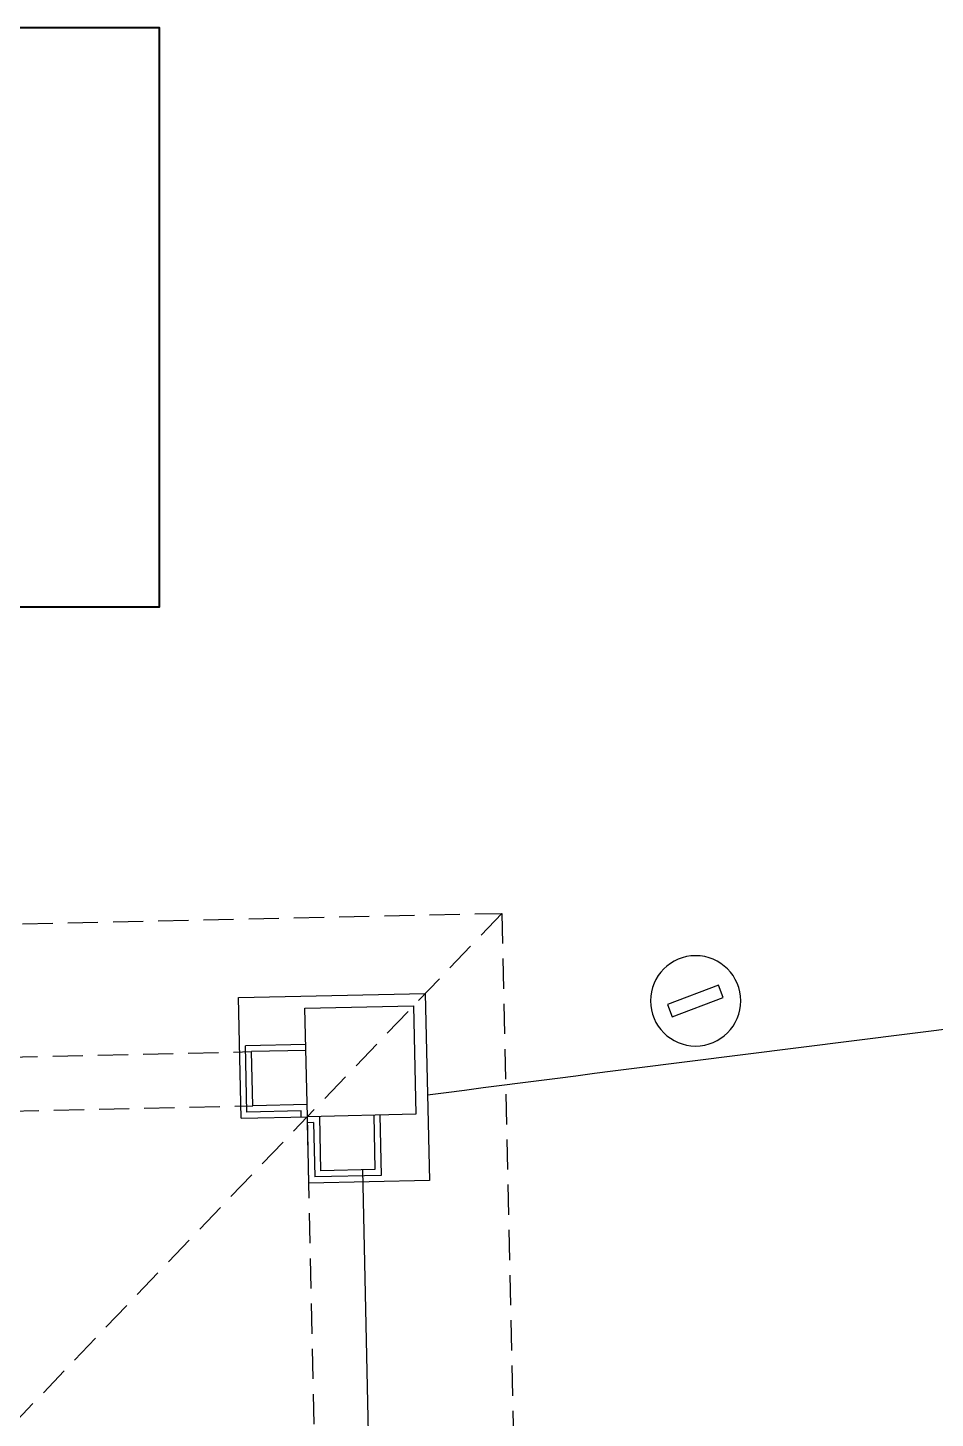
# Model space of a CAD drawing. Extents: x 2080 to 102399, y 2071 to 93424.
# Drawn here: x 87206.1 to 87356.6, y 80844.8 to 81075.3 of the extents above; entities that cross this region are included whole.
import ezdxf

# ---------------------------------------------------------------- set-up
doc = ezdxf.new("R2010")
doc.units = 0
doc.header["$LTSCALE"] = 20
doc.header["$MEASUREMENT"] = 0
doc.linetypes.add('HIDDEN', pattern=[0.375, 0.25, -0.125])
doc.layers.add('BUILDING', color=4, linetype='Continuous', lineweight=40)
for name, color, linetype in [('ELEC', 11, 'Continuous'), ('road', 2, 'Continuous'), ('Roof lilne', 31, 'Continuous'), ('wall', 13, 'Continuous')]:
    doc.layers.add(name, color=color, linetype=linetype)

# ---------------------------------------------------------------- blocks, each defined once
blk = doc.blocks.new('A$C16A84746')
at = {"layer": 'ELEC'}
blk.add_lwpolyline([(14.9, 44.1), (61.5, 44.1), (61.5, 32.9), (14.9, 32.9)], close=True, dxfattribs=at)
blk.add_circle((38.5, 38.5), 38.5, dxfattribs=at)
blk = doc.blocks.new('A$C698135FB')
for p, q in [((67, 146), (98, 146)), ((67, 126), (67, 146)), ((98, 146), (98, 115)), ((68, 127), (68, 138)), ((78, 138), (68, 138)), ((77, 127), (68, 127)), ((77, 126), (77, 127)), ((67, 126), (78, 126)), ((78, 115), (78, 126)), ((79, 125), (78, 125)), ((79, 125), (79, 116)), ((90, 126), (90, 116)), ((90, 116), (79, 116)), ((87, -30), (87, 117)), ((98, 115), (78, 115))]:
    blk.add_line(p, q)
at = {"linetype": 'HIDDEN'}
for p, q in [((-69, 137), (69, 137)), ((-69, 128), (69, 128)), ((78, -30), (78, 126))]:
    blk.add_line(p, q, dxfattribs=at)
at = {"layer": 'Roof lilne', "linetype": 'HIDDEN'}
for p, q in [((-111, 159), (111, 159)), ((111, 159), (0, 48)), ((111, 159), (111, -159))]:
    blk.add_line(p, q, dxfattribs=at)
at = {"layer": 'wall', "lineweight": 25}
for p, q in [((78, 144), (96, 144)), ((78, 126), (78, 144)), ((96, 144), (96, 126)), ((69, 128), (69, 137)), ((78, 137), (69, 137)), ((78, 128), (69, 128)), ((96, 126), (78, 126)), ((80, 126), (80, 117)), ((89, 126), (89, 117)), ((89, 117), (80, 117))]:
    blk.add_line(p, q, dxfattribs=at)

msp = doc.modelspace()

# ---------------------------------------------------------------- linework, layer by layer
at = {"layer": 'BUILDING', "linetype": 'Continuous', "ltscale": 0.5}
msp.add_lwpolyline([(87131.932, 80979.321), (87227.932, 80979.321), (87227.932, 81075.321), (87131.932, 81075.321)], close=True, dxfattribs=at)
at = {"layer": 'road', "ltscale": 0.5}
msp.add_arc((89133.845, 66566.496), 14452.216, 96.6135385, 97.4003353, dxfattribs=at)

# ---------------------------------------------------------------- block references
at = {"ltscale": 0.5, "rotation": 1.268384245467858}
msp.add_blockref('A$C698135FB', (87177.262, 80767.061), dxfattribs=at)
at = {"layer": 'ELEC', "linetype": 'Continuous', "ltscale": 0.5, "xscale": -0.1944000000041392, "yscale": 0.1944000000075903, "zscale": 0.1944, "rotation": 200.7708789352497}
msp.add_blockref('A$C16A84746', (87307.18, 80918.309), dxfattribs=at)

doc.saveas('drawing.dxf')
